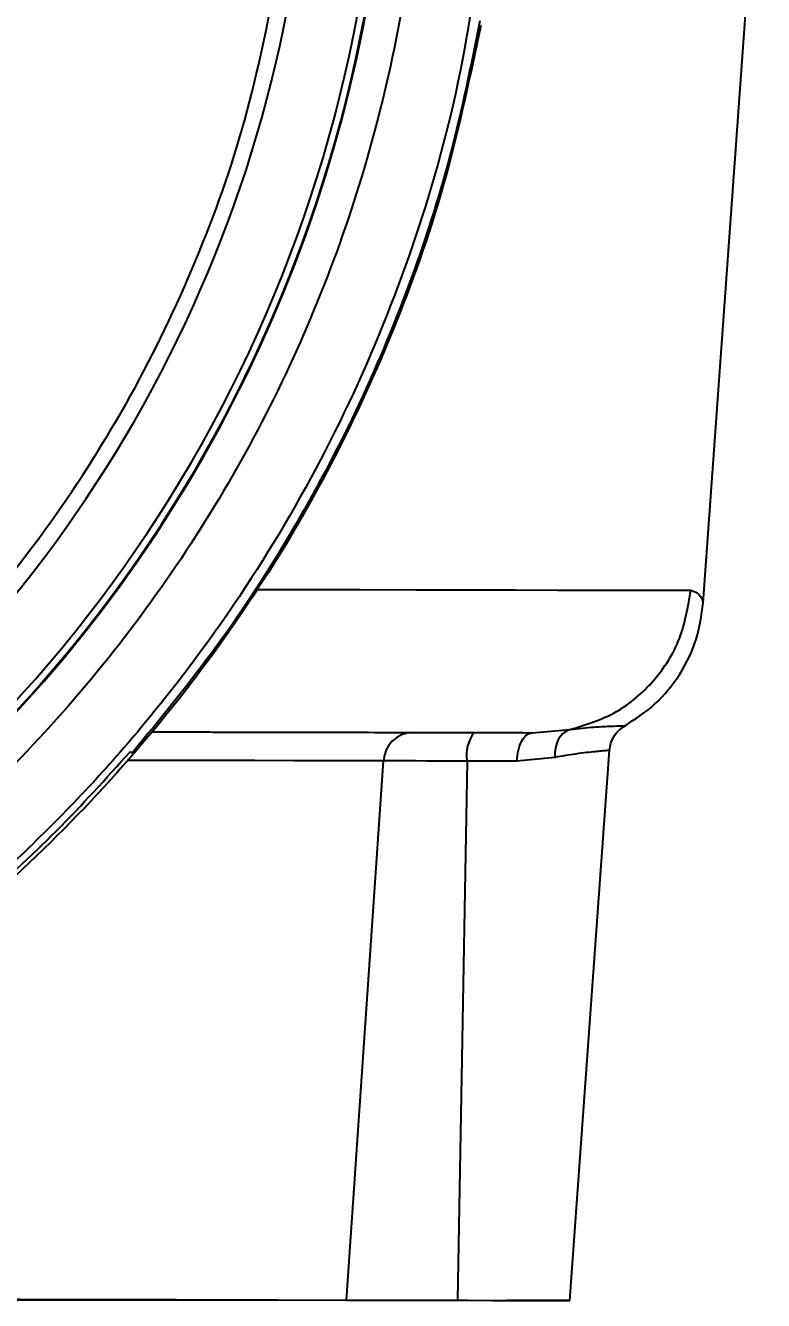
# Model space of a CAD drawing. Header units: millimetres. Extents: x 2126 to 3741, y 477 to 1658.
# Drawn here: x 2559.7 to 2607.8, y 1257 to 1340.1 of the extents above; entities that cross this region are included whole.
import ezdxf

# ---------------------------------------------------------------- set-up
doc = ezdxf.new("R2010")
doc.units = ezdxf.units.MM
doc.layers.add('AM_5', color=3, linetype='Continuous', lineweight=25)
doc.styles.add('SLDTEXTSTYLE1', font='txt.shx', dxfattribs={"width": 0.7, "bigfont": 'gbcbig.shx'})
doc.dimstyles.new('SLDDIMSTYLE12$0', dxfattribs={"dimtxt": 12, "dimasz": 10, "dimexe": 0, "dimexo": 0.0625, "dimgap": 0.875, "dimtad": 1, "dimdec": 1, "dimlfac": 1.8, "dimrnd": 1e-09, "dimzin": 12, "dimdsep": 46, "dimtxsty": 'SLDTEXTSTYLE1', "dimcen": 0.09, "dimdle": 8.16, "dimclrd": 3, "dimclre": 3, "dimadec": 0, "dimazin": 3, "dimtfac": 1, "dimtdec": 1, "dimtofl": 0, "dimtmove": 0, "dimatfit": 3, "dimfxl": 0, "dimfrac": 2, "dimtolj": 1, "dimlwd": 5, "dimlwe": 5, "dimarcsym": 0})

# ---------------------------------------------------------------- blocks, each defined once
blk = doc.blocks.new('*D20')
at = {"layer": 'AM_5', "color": 3, "lineweight": 5, "transparency": 16777216}
blk.add_line((2548.033, 1555.7), (2264.196, 1555.7), dxfattribs=at)
at = {"layer": 'AM_5', "color": 3, "linetype": 'Continuous', "lineweight": 5, "transparency": 16777216}
for p, q in [((2264.196, 1545.7), (2264.196, 1266.959)), ((2595.101, 1256.959), (2264.196, 1256.959))]:
    blk.add_line(p, q, dxfattribs=at)
at = {"layer": 'AM_5', "color": 3, "transparency": 16777216}
for points in [[(2262.529, 1545.7), (2265.863, 1545.7), (2264.196, 1555.7)], [(2262.529, 1266.959), (2265.863, 1266.959), (2264.196, 1256.959)]]:
    blk.add_solid(points, dxfattribs=at)
at = {"layer": 'Defpoints', "color": 0, "transparency": 16777216}
for p in [(2548.096, 1555.7), (2264.196, 1256.959), (2595.163, 1256.959)]:
    blk.add_point(p, dxfattribs=at)
at = {"layer": 'AM_5', "color": 0, "transparency": 16777216, "insert": (2257.321, 1403.647), "char_height": 12, "attachment_point": 5, "rotation": 90, "style": 'SLDTEXTSTYLE1'}
blk.add_mtext('\\A1;350', dxfattribs=at)

msp = doc.modelspace()

# ---------------------------------------------------------------- linework, layer by layer
at = {"color": 7, "linetype": 'Continuous', "lineweight": 25}
for p, q in [((2603.853, 1302.417), (2607.783, 1356.932)), ((2592.711, 1293.964), (2595.18, 1294.168)), ((2566.516, 1292.742), (2566.627, 1292.63)), ((2580.612, 1256.99), (2583.02, 1292.124)), ((2588.463, 1292.113), (2587.828, 1256.975)), ((2594.173, 1292.352), (2591.711, 1292.106)), ((2595.163, 1256.959), (2597.748, 1292.816)), ((2576.094, 1256.999), (2586.843, 1256.976)), ((2591.231, 1256.967), (2591.231, 1256.967)), ((2592.274, 1256.965), (2592.274, 1256.965))]:
    msp.add_line(p, q, dxfattribs=at)
at = {"color": 7, "linetype": 'Continuous', "lineweight": 25, "flags": 128}
for points in [[(2574.845, 1303.305), (2577.529, 1303.299), (2581.463, 1303.29), (2585.134, 1303.283), (2588.524, 1303.275), (2591.614, 1303.269), (2594.387, 1303.263), (2596.829, 1303.258), (2598.925, 1303.253), (2600.666, 1303.25), (2602.041, 1303.247), (2603.043, 1303.245)], [(2583.02, 1292.124), (2581.433, 1292.128), (2579.496, 1292.132), (2577.223, 1292.137), (2574.631, 1292.142), (2571.738, 1292.148), (2568.565, 1292.155), (2566.312, 1292.16)], [(2588.463, 1292.113), (2587.542, 1292.115), (2586.663, 1292.117), (2585.842, 1292.118), (2585.092, 1292.12), (2584.424, 1292.121), (2583.851, 1292.123), (2583.38, 1292.124), (2583.02, 1292.124)], [(2591.711, 1292.106), (2591.327, 1292.107), (2590.937, 1292.107), (2590.539, 1292.108), (2590.134, 1292.109), (2589.724, 1292.11), (2589.308, 1292.111), (2588.888, 1292.112), (2588.463, 1292.113)], [(2548.418, 1257.059), (2551.254, 1257.052), (2554.024, 1257.047), (2556.721, 1257.041), (2559.333, 1257.035), (2561.853, 1257.03), (2564.27, 1257.025), (2566.578, 1257.02), (2568.767, 1257.015)], [(2568.767, 1257.015), (2569.518, 1257.014), (2570.335, 1257.012), (2571.208, 1257.01), (2572.129, 1257.008), (2573.088, 1257.006), (2574.075, 1257.004), (2575.08, 1257.002), (2576.094, 1256.999)], [(2586.843, 1256.976), (2588.521, 1256.973), (2590.133, 1256.969), (2591.609, 1256.966), (2592.882, 1256.964), (2593.897, 1256.961), (2594.608, 1256.96), (2594.984, 1256.959), (2595.009, 1256.959), (2594.681, 1256.96), (2594.015, 1256.961), (2593.041, 1256.963)], [(2593.041, 1256.963), (2592.461, 1256.965), (2591.972, 1256.966), (2591.58, 1256.966), (2591.292, 1256.967), (2591.112, 1256.967), (2591.041, 1256.968), (2591.081, 1256.968), (2591.231, 1256.967)], [(2591.231, 1256.967), (2591.397, 1256.967), (2591.553, 1256.967), (2591.698, 1256.966), (2591.834, 1256.966), (2591.959, 1256.966), (2592.075, 1256.965), (2592.18, 1256.965), (2592.274, 1256.965)], [(2592.274, 1256.965), (2593.558, 1256.962), (2594.49, 1256.96), (2595.03, 1256.959), (2595.163, 1256.959)]]:
    msp.add_lwpolyline(points, dxfattribs=at)
at = {"color": 7, "linetype": 'Continuous', "lineweight": 25}
for centre, radius, start, end in [((2491.878, 1357.383), 91.48, 295.79271, 180), ((2491.878, 1357.383), 91.441, 295.84596, 351.20762), ((2491.878, 1357.383), 90.976, 296.50811, 351.20762), ((2491.878, 1357.383), 86.42, 299.88973, 350.7957), ((2584.961, 1292.038), 1.943, 91.26442, 177.45771), ((2590.805, 1292.521), 2.377, 142.39242, 189.89938)]:
    msp.add_arc(centre, radius, start, end, dxfattribs=at)
for points in [[(2585.618, 1357.384), (2585.531, 1354.317), (2585.357, 1348.181), (2583.954, 1339.067), (2581.729, 1330.129), (2578.621, 1321.454), (2574.683, 1313.124), (2569.946, 1305.221), (2564.457, 1297.82), (2558.269, 1290.993), (2551.442, 1284.805), (2544.041, 1279.317), (2536.138, 1274.579), (2527.809, 1270.641), (2519.133, 1267.533), (2510.195, 1265.308), (2501.081, 1263.905), (2494.946, 1263.731), (2491.878, 1263.644)], [(2589.552, 1346.595), (2589.028, 1342.943), (2587.979, 1335.64), (2584.86, 1324.997), (2580.652, 1314.754), (2575.297, 1305.053), (2568.892, 1296.014), (2561.511, 1287.752), (2553.248, 1280.37), (2544.209, 1273.966), (2534.508, 1268.61), (2524.265, 1264.402), (2513.622, 1261.283), (2506.319, 1260.235), (2502.667, 1259.711)], [(2589.298, 1340.356), (2588.71, 1337.442), (2587.534, 1331.615), (2584.781, 1323.12), (2581.334, 1314.891), (2577.134, 1307.02), (2572.289, 1299.52), (2568.514, 1294.927), (2566.627, 1292.63)], [(2589.349, 1340.052), (2588.663, 1336.758), (2587.29, 1330.169), (2583.969, 1320.617), (2579.765, 1311.434), (2574.63, 1302.731), (2568.64, 1294.594), (2561.853, 1287.11), (2554.339, 1280.354), (2546.177, 1274.4), (2537.452, 1269.301), (2528.251, 1265.137), (2518.685, 1261.857), (2512.09, 1260.512), (2508.793, 1259.84)], [(2595.18, 1294.168), (2596.206, 1294.485), (2598.257, 1295.12), (2600.733, 1297.267), (2602.512, 1300.032), (2602.866, 1302.174), (2603.043, 1303.245)], [(2591.711, 1292.106), (2591.734, 1292.354), (2591.78, 1292.849), (2592.015, 1293.459), (2592.336, 1293.883), (2592.586, 1293.937), (2592.711, 1293.964)], [(2556.521, 1282.746), (2558.276, 1284.323), (2561.787, 1287.475), (2564.939, 1290.986), (2566.516, 1292.742)], [(2580.612, 1256.99), (2580.939, 1256.989), (2581.593, 1256.988), (2583.294, 1256.984), (2585.383, 1256.98), (2587.013, 1256.976), (2587.828, 1256.975)]]:
    msp.add_open_spline(points, degree=3, dxfattribs=at)
for points, knots in [([(2534.162, 1283.312), (2536.341, 1284.586), (2541.325, 1287.5), (2548.39, 1293.154), (2555.354, 1299.986), (2561.473, 1307.596), (2566.697, 1315.844), (2570.924, 1324.639), (2574.202, 1333.847), (2575.476, 1340.222), (2576.114, 1343.409)], [0, 0, 0, 0, 0.099849, 0.228442, 0.357035, 0.485628, 0.614221, 0.742814, 0.871407, 1, 1, 1, 1]), ([(2603.043, 1303.245), (2603.239, 1303.183), (2603.638, 1303.059), (2603.846, 1302.443), (2603.831, 1302.488), (2603.826, 1302.502)], [0, 0, 0, 0, 0.395472, 0.803509, 1, 1, 1, 1]), ([(2598.715, 1294.387), (2599.408, 1294.837), (2600.81, 1295.747), (2602.397, 1297.724), (2603.506, 1299.985), (2603.739, 1301.619), (2603.854, 1302.421)], [0, 0, 0, 0, 0.248454, 0.503179, 0.75624, 1, 1, 1, 1]), ([(2567.885, 1294.017), (2568.154, 1294.016), (2569.016, 1294.015), (2570.425, 1294.012), (2572.111, 1294.008), (2573.744, 1294.005), (2575.327, 1294.001), (2577.759, 1293.996), (2580.764, 1293.99), (2583.991, 1293.983), (2586.571, 1293.977), (2588.777, 1293.972), (2590.539, 1293.969), (2591.867, 1293.966), (2592.45, 1293.965), (2592.711, 1293.964)], [0, 0, 0, 0, 0.021091, 0.067714, 0.114337, 0.16096, 0.207583, 0.254207, 0.383458, 0.50242, 0.611091, 0.709469, 0.824612, 0.921457, 1, 1, 1, 1]), ([(2595.18, 1294.168), (2595.038, 1294.113), (2594.746, 1294.001), (2594.409, 1293.572), (2594.193, 1293.003), (2594.179, 1292.565), (2594.173, 1292.352)], [0, 0, 0, 0, 0.242889, 0.5, 0.757111, 1, 1, 1, 1]), ([(2595.18, 1294.168), (2595.717, 1294.231), (2596.769, 1294.355), (2597.918, 1294.391), (2598.573, 1294.412), (2598.842, 1294.416), (2598.765, 1294.415), (2598.765, 1294.415)], [0, 0, 0, 0, 0.261344, 0.511623, 0.75593, 0.999491, 1, 1, 1, 1]), ([(2597.748, 1292.814), (2597.771, 1292.975), (2597.818, 1293.302), (2598.039, 1293.752), (2598.353, 1294.144), (2598.629, 1294.326), (2598.765, 1294.415)], [0, 0, 0, 0, 0.246145, 0.5, 0.753855, 1, 1, 1, 1]), ([(2597.747, 1292.813), (2597.748, 1292.813), (2597.79, 1292.817), (2597.686, 1292.808), (2597.523, 1292.794), (2597.223, 1292.767), (2596.658, 1292.709), (2595.713, 1292.616), (2594.644, 1292.433), (2594.173, 1292.352)], [0, 0, 0, 0, 0.000275, 0.131881, 0.259042, 0.381762, 0.500047, 0.779958, 1, 1, 1, 1])]:
    msp.add_open_spline(points, degree=3, knots=knots, dxfattribs=at)

# ---------------------------------------------------------------- dimensions: what is measured, and where the dimension line sits
at = {"layer": 'AM_5'}
dim = msp.add_linear_dim(base=(2264.196, 1256.959), p1=(2548.096, 1555.7), p2=(2595.163, 1256.959), angle=90, text='350', dimstyle='SLDDIMSTYLE12$0', override={"dimlfac": 1}, dxfattribs=at)
dim.commit()
dim.dimension.update_dxf_attribs({"geometry": '*D20', "text_midpoint": (2264.196, 1403.647), "dimtype": 160})

doc.saveas('drawing.dxf')
